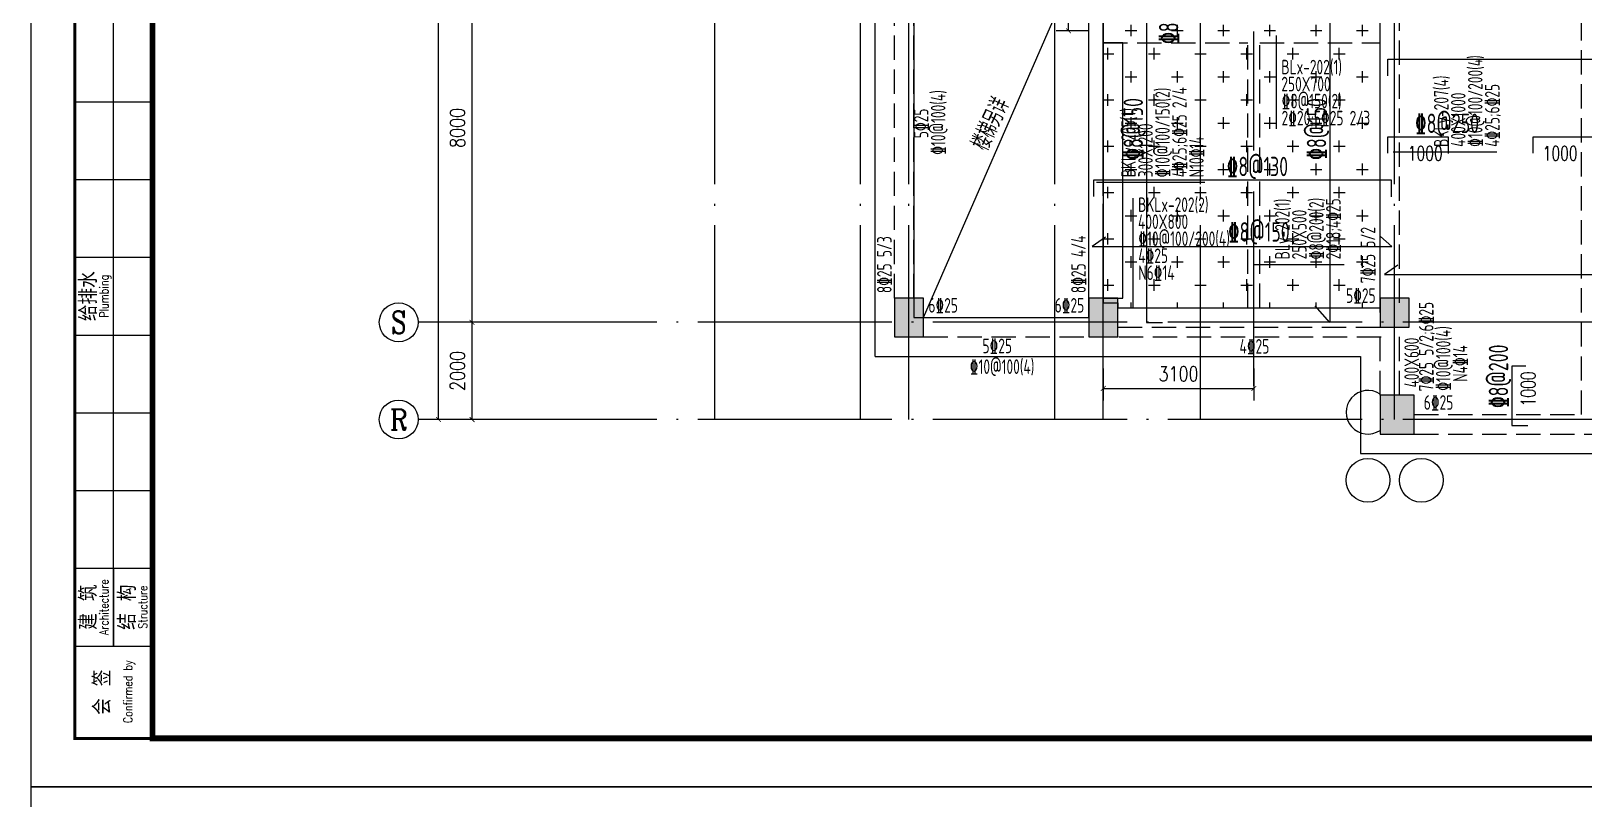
# Model space of a CAD drawing. Header units: millimetres. Extents: x 2998490 to 15040601, y 444546 to 7822218.
# Drawn here: x 14361529 to 14393503, y 7653718 to 7669519 of the extents above; entities that cross this region are included whole.
import ezdxf
from ezdxf.enums import TextEntityAlignment as Align

# ---------------------------------------------------------------- set-up
doc = ezdxf.new("R2010")
doc.units = ezdxf.units.MM
doc.header["$LTSCALE"] = 2000
doc.linetypes.add('DASH', pattern=[0.35, 0.25, -0.1])
doc.linetypes.add('DOTE', pattern=[2.42, 2, -0.2, 0.02, -0.2])
for name, color, linetype in [('3-AXIS', 3, 'Continuous'), ('3-AXIS_TEXT', 7, 'Continuous'), ('3-ban', 84, 'Continuous'), ('3-ban-hatch', 9, 'Continuous'), ('3-ban-rein', 1, 'Continuous'), ('3-ban-TEXT', 7, 'Continuous'), ('3-column-DOWN', 232, 'Continuous'), ('3-COLUMN-UP', 2, 'Continuous'), ('3-dote', 43, 'DOTE'), ('3-HATCH', 8, 'Continuous'), ('3-liang-rein-X', 54, 'Continuous'), ('3-liang-rein-Y', 130, 'Continuous'), ('3-liang-R截面-X', 50, 'Continuous'), ('3-liang-R截面-Y', 70, 'Continuous'), ('3-liang-s-1', 44, 'Continuous'), ('3-liang-xu', 120, 'DASH'), ('3-装饰线脚', 7, 'Continuous'), ('AXIS', 3, 'Continuous'), ('AXIS_TEXT', 7, 'Continuous'), ('图框', 7, 'Continuous')]:
    doc.layers.add(name, color=color, linetype=linetype)
doc.styles.add('_TCH_AXIS', font='COMPLEX', dxfattribs={"bigfont": 'GBCBIG'})
doc.styles.add('COMPLEX', font='COMPLEX')
doc.styles.add('DIM_FONT', font='SIMPLEX', dxfattribs={"width": 0.8, "bigfont": 'HZTXT'})
doc.styles.add('TJ1', font='tj-romans1.shx', dxfattribs={"width": 0.8, "bigfont": 'tj-hztxt1.shx'})
doc.styles.add('TKZ2_tjkts.shx', font='tjromant.shx', dxfattribs={"bigfont": 'tjkts.shx'})
doc.styles.add('TSSD_Rein', font='Tssdeng.shx', dxfattribs={"width": 0.7, "bigfont": 'hztxt.shx'})
doc.dimstyles.new('DIMN100', dxfattribs={"dimtxt": 300, "dimasz": 100, "dimexe": 250, "dimexo": 300, "dimgap": 150, "dimtad": 1, "dimdec": 0, "dimzin": 0, "dimdsep": 46, "dimtxsty": 'DIM_FONT', "dimblk": 'ARCHTICK', "dimcen": 0.09, "dimclrt": 7, "dimazin": 2, "dimtfac": 1, "dimtdec": 0, "dimtix": 1, "dimtmove": 2, "dimatfit": 3, "dimldrblk": 'ARCHTICK', "dimfxl": 0, "dimtolj": 1, "dimtzin": 0, "dimarcsym": 0})

# ---------------------------------------------------------------- blocks, each defined once
blk = doc.blocks.new('TJAD_TK_A0')
at = {"layer": '图框'}
for p, q in [((2162, 399.3), (973, 399.3)), ((973, -441.7), (973, 399.3)), ((990, -412.7), (990, -156.7)), ((982, -300.7), (998, -300.7)), ((982, -316.7), (998, -316.7)), ((982, -332.7), (998, -332.7)), ((982, -348.7), (998, -348.7)), ((982, -364.7), (998, -364.7)), ((982, -380.7), (998, -380.7)), ((982, -396.7), (998, -396.7)), ((990, -396.7), (990, -412.7)), ((982, -412.7), (998, -412.7)), ((973, -441.7), (2162, -441.7))]:
    blk.add_line(p, q, dxfattribs=at)
at = {"layer": '图框', "const_width": 1.2}
blk.add_lwpolyline([(2152, -431.7), (2152, 389.3), (998, 389.3), (998, -431.7)], close=True, dxfattribs=at)
at = {"layer": '图框', "const_width": 0.6}
blk.add_lwpolyline([(998, -431.7), (982, -431.7), (982, -156.7), (998, -156.7)], dxfattribs=at)
at = {"layer": '图框', "style": 'TKZ2_tjkts.shx'}
for s, p in [('给排水', (984.79, -340.7)), ('建 筑', (984.79, -404.7)), ('结 构', (992.79, -404.7)), ('会 签', (987.62, -422.2))]:
    blk.add_text(s, height=3.6, rotation=90, dxfattribs=at).set_placement(p, align=Align.MIDDLE_CENTER)
at = {"layer": '图框', "style": 'TKZ2_tjkts.shx', "width": 0.8}
for s, p in [('Plumbing', (988.02, -340.7)), ('Architecture', (988.02, -404.7)), ('Structure', (996.02, -404.7)), ('Confirmed by', (992.95, -422.09))]:
    blk.add_text(s, height=1.8, rotation=90, dxfattribs=at).set_placement(p, align=Align.MIDDLE_CENTER)
blk = doc.blocks.new('_ArchTick')
at = {"color": 0, "linetype": 'ByBlock', "const_width": 0.15}
blk.add_lwpolyline([(-0.5, -0.5), (0.5, 0.5)], dxfattribs=at)
blk = doc.blocks.new('*D38')
at = {"layer": 'AXIS', "color": 0, "lineweight": -2}
for p, q in [((14372016, 7663526), (14370358, 7663526)), ((14370608, 7661526), (14370608, 7663526)), ((14372016, 7661526), (14370358, 7661526))]:
    blk.add_line(p, q, dxfattribs=at)
at = {"layer": 'Defpoints', "color": 0}
for p in [(14370608, 7663526), (14372316, 7663526), (14372316, 7661526)]:
    blk.add_point(p, dxfattribs=at)
at = {"layer": 'AXIS', "color": 0, "lineweight": -2, "xscale": 100, "yscale": 100, "zscale": 100}
for p, rotation in [((14370608, 7663526), 90), ((14370608, 7661526), 270)]:
    blk.add_blockref('_ArchTick', p, dxfattribs=dict(at, rotation=rotation))
at = {"layer": 'AXIS', "color": 7, "insert": (14370308, 7662526), "char_height": 300, "attachment_point": 5, "rotation": 90, "style": 'DIM_FONT'}
blk.add_mtext('\\A1;2000', dxfattribs=at)
blk = doc.blocks.new('*D39')
at = {"layer": 'AXIS', "color": 0, "lineweight": -2}
for p, q in [((14372016, 7671526), (14370358, 7671526)), ((14370608, 7663526), (14370608, 7671526)), ((14372016, 7663526), (14370358, 7663526))]:
    blk.add_line(p, q, dxfattribs=at)
at = {"layer": 'Defpoints', "color": 0}
for p in [(14370608, 7671526), (14372316, 7671526), (14372316, 7663526)]:
    blk.add_point(p, dxfattribs=at)
at = {"layer": 'AXIS', "color": 0, "lineweight": -2, "xscale": 100, "yscale": 100, "zscale": 100}
for p, rotation in [((14370608, 7671526), 90), ((14370608, 7663526), 270)]:
    blk.add_blockref('_ArchTick', p, dxfattribs=dict(at, rotation=rotation))
at = {"layer": 'AXIS', "color": 7, "insert": (14370308, 7667526), "char_height": 300, "attachment_point": 5, "rotation": 90, "style": 'DIM_FONT'}
blk.add_mtext('\\A1;8000', dxfattribs=at)
blk = doc.blocks.new('*D48')
at = {"layer": 'AXIS', "color": 0, "lineweight": -2}
for p, q in [((14372928, 7689526), (14369670, 7689526)), ((14369920, 7661526), (14369920, 7689526)), ((14372928, 7661526), (14369670, 7661526))]:
    blk.add_line(p, q, dxfattribs=at)
at = {"layer": 'Defpoints', "color": 0}
for p in [(14369920, 7689526), (14373228, 7689526), (14373228, 7661526)]:
    blk.add_point(p, dxfattribs=at)
at = {"layer": 'AXIS', "color": 0, "lineweight": -2, "xscale": 100, "yscale": 100, "zscale": 100}
for p, rotation in [((14369920, 7689526), 90), ((14369920, 7661526), 270)]:
    blk.add_blockref('_ArchTick', p, dxfattribs=dict(at, rotation=rotation))
at = {"layer": 'AXIS', "color": 7, "insert": (14369620, 7676927), "char_height": 300, "attachment_point": 5, "rotation": 90, "style": 'DIM_FONT'}
blk.add_mtext('\\A1;28000', dxfattribs=at)
blk = doc.blocks.new('_AXISO')
blk.add_circle((0, 0), 0.5)
at = {"layer": '3-AXIS_TEXT', "style": 'COMPLEX', "width": 1.041667}
blk.add_attdef('A', text='', height=0.56, dxfattribs=at).set_placement((-0.25, -0.28), (0.25, -0.28), align=Align.FIT)
blk = doc.blocks.new('*D1716')
at = {"layer": '3-ban', "color": 0, "lineweight": -2}
for p, q in [((14382846, 7671526), (14382639, 7671526)), ((14382889, 7669526), (14382889, 7671526)), ((14383305, 7669526), (14382639, 7669526))]:
    blk.add_line(p, q, dxfattribs=at)
at = {"layer": 'Defpoints', "color": 0}
for p in [(14382889, 7671526), (14383146, 7671526), (14383605, 7669526)]:
    blk.add_point(p, dxfattribs=at)
at = {"layer": '3-ban', "color": 0, "lineweight": -2, "xscale": 100, "yscale": 100, "zscale": 100}
for p, rotation in [((14382889, 7671526), 90), ((14382889, 7669526), 270)]:
    blk.add_blockref('_ArchTick', p, dxfattribs=dict(at, rotation=rotation))
at = {"layer": '3-ban', "color": 7, "insert": (14382589, 7670526), "char_height": 300, "attachment_point": 5, "rotation": 90, "style": 'DIM_FONT'}
blk.add_mtext('\\A1;2000', dxfattribs=at)
blk = doc.blocks.new('*D1720')
at = {"layer": '3-ban', "color": 0, "lineweight": -2}
for p, q in [((14383605, 7662576), (14383605, 7661916)), ((14386705, 7662576), (14386705, 7661916)), ((14383605, 7662166), (14386705, 7662166))]:
    blk.add_line(p, q, dxfattribs=at)
at = {"layer": 'Defpoints', "color": 0}
for p in [(14383605, 7662876), (14386705, 7662876), (14386705, 7662166)]:
    blk.add_point(p, dxfattribs=at)
at = {"layer": '3-ban', "color": 0, "lineweight": -2, "xscale": 100, "yscale": 100, "zscale": 100, "rotation": 180}
blk.add_blockref('_ArchTick', (14383605, 7662166), dxfattribs=at)
at = {"layer": '3-ban', "color": 0, "lineweight": -2, "xscale": 100, "yscale": 100, "zscale": 100}
blk.add_blockref('_ArchTick', (14386705, 7662166), dxfattribs=at)
at = {"layer": '3-ban', "color": 7, "insert": (14385155, 7662466), "char_height": 300, "attachment_point": 5, "style": 'DIM_FONT'}
blk.add_mtext('\\A1;3100', dxfattribs=at)

msp = doc.modelspace()

# ---------------------------------------------------------------- hatches: boundary and pattern name
at = {"layer": '3-ban-hatch'}
h = msp.add_hatch(dxfattribs=at)
h.set_pattern_fill('CROSS', color=8, scale=75, style=0)
h.set_pattern_definition([(0, (-3453.43, 0), (476.25, 476.25), [238.125, -714.375]), (90, (-3334.37, -119.06), (-476.25, 476.25), [238.125, -714.375])])
h.paths.add_polyline_path([(14383905.5, 7671426), (14383905.5, 7671126), (14383605.5, 7671126), (14383605.5, 7663926), (14383905.5, 7663926), (14383905.5, 7663826), (14389305.6, 7663826), (14389305.5, 7671426)])
at = {"layer": '3-HATCH'}
for points in [[(14379305.5, 7663226), (14379905.5, 7663226), (14379905.5, 7664026), (14379305.5, 7664026)], [(14383305.5, 7663226), (14383905.5, 7663226), (14383905.5, 7664026), (14383305.5, 7664026)], [(14389305.6, 7663426), (14389905.6, 7663426), (14389905.6, 7664026), (14389305.6, 7664026)], [(14389305.5, 7661226), (14390005.5, 7661226), (14390005.5, 7662026), (14389305.5, 7662026)]]:
    msp.add_hatch(color=256, dxfattribs=at).paths.add_polyline_path(points)

# ---------------------------------------------------------------- linework, layer by layer
at = {"layer": '3-AXIS', "color": 15, "linetype": 'DOTE'}
for p, q in [((14375605.6, 7661526), (14375605.6, 7690806.1)), ((14378605.1, 7661526), (14378605.1, 7690806.2)), ((14379605.6, 7661526), (14379605.6, 7690806.1)), ((14382606, 7661526), (14382606, 7690806.2)), ((14383605.6, 7661526), (14383605.6, 7690806.1)), ((14385605.6, 7661526), (14385605.6, 7690806.1)), ((14389605.6, 7661526), (14389605.6, 7690806.1)), ((14451855.6, 7663526), (14370566.4, 7663526)), ((14451855.6, 7661526), (14370566.4, 7661526))]:
    msp.add_line(p, q, dxfattribs=at)
at = {"layer": '3-ban'}
msp.add_lwpolyline([(14383605.5, 7664026), (14384005.5, 7664026), (14384005.5, 7669276), (14383605.5, 7669276)], close=True, dxfattribs=at)
at = {"layer": '3-ban-rein'}
for points in [[(14384787.8, 7671680.9), (14384495.7, 7671680.9), (14384495.7, 7663522.5), (14384825, 7663522.5)], [(14388051.3, 7671346.9), (14388269.3, 7671672.5), (14388269.3, 7663522.5), (14387971.8, 7663864.6)], [(14389461.7, 7668601.5), (14389461.7, 7668939.4), (14452052.8, 7668939.4), (14452052.8, 7668593.4)], [(14389461.7, 7667005.4), (14389461.7, 7667343.3), (14390705.5, 7667343.3), (14390705.5, 7666997.3)], [(14392455.5, 7667005.4), (14392455.5, 7667343.3), (14394755.5, 7667343.3), (14394755.5, 7666997.3)], [(14383409.4, 7666117.6), (14383409.4, 7666455.5), (14389535.7, 7666455.5), (14389535.7, 7666109.5)], [(14383648.6, 7665279.9), (14383374.9, 7665086.5), (14389544.9, 7665086.5), (14389315.5, 7665289.6)], [(14389667.5, 7664704.8), (14389393.8, 7664511.4), (14452054.9, 7664511.4), (14451825.6, 7664714.5)], [(14392307.1, 7662626), (14392015, 7662626), (14392015, 7661400), (14392344.3, 7661400)]]:
    msp.add_lwpolyline(points, dxfattribs=at)
at = {"layer": '3-column-DOWN'}
for points in [[(14379305.5, 7663226), (14379905.5, 7663226), (14379905.5, 7664026), (14379305.5, 7664026)], [(14383305.5, 7663226), (14383905.5, 7663226), (14383905.5, 7664026), (14383305.5, 7664026)]]:
    msp.add_lwpolyline(points, close=True, dxfattribs=at)
at = {"layer": '3-COLUMN-UP'}
for points in [[(14379305.5, 7663226), (14379905.5, 7663226), (14379905.5, 7664026), (14379305.5, 7664026)], [(14383305.5, 7663226), (14383905.5, 7663226), (14383905.5, 7664026), (14383305.5, 7664026)], [(14389305.6, 7663426), (14389905.6, 7663426), (14389905.6, 7664026), (14389305.6, 7664026)], [(14389305.5, 7661226), (14390005.5, 7661226), (14390005.5, 7662026), (14389305.5, 7662026)]]:
    msp.add_lwpolyline(points, close=True, dxfattribs=at)
at = {"layer": '3-dote'}
msp.add_line((14386705.6, 7662220.1), (14386705.6, 7669512.6), dxfattribs=at)
at = {"layer": '3-liang-R截面-X'}
for p, q in [((14387164.4, 7669431.2), (14387164.4, 7667508.2)), ((14384213.9, 7666082.6), (14384213.9, 7663826))]:
    msp.add_line(p, q, dxfattribs=at)
at = {"layer": '3-liang-R截面-Y'}
for p, q in [((14389577.1, 7667032.1), (14391709.4, 7667032.1)), ((14383465.2, 7666406.7), (14385695.2, 7666406.7)), ((14386718, 7664717.7), (14388565.4, 7664717.7))]:
    msp.add_line(p, q, dxfattribs=at)
at = {"layer": '3-liang-s-1'}
msp.add_line((14379905.5, 7663626), (14383305.5, 7671426), dxfattribs=at)
at = {"layer": '3-liang-s-1', "linetype": 'DASH'}
msp.add_line((14383926.8, 7663226), (14389326.8, 7663226), dxfattribs=at)
at = {"layer": '3-liang-s-1'}
for points in [[(14378905.6, 7662826), (14378905.6, 7671226), (14377705.6, 7671226), (14377705.6, 7677799.5), (14374505.8, 7680999.3), (14374505.8, 7686052.7), (14378079.1, 7689626), (14383132.5, 7689626), (14386705.8, 7686052.7), (14386706.8, 7684226), (14388905.6, 7684226), (14388905.6, 7686226), (14452555.6, 7686226), (14452555.6, 7684376), (14452155.6, 7684376)], [(14383905.5, 7671426), (14383905.5, 7671126), (14383605.5, 7671126), (14383605.5, 7663926), (14383905.5, 7663926), (14383905.5, 7663826), (14389305.6, 7663826), (14389305.5, 7671426), (14383905.5, 7671426)], [(14378905.6, 7662826), (14388905.6, 7662826), (14388905.6, 7660826), (14452155.6, 7660826), (14452155.6, 7661226)]]:
    msp.add_lwpolyline(points, dxfattribs=at)
msp.add_lwpolyline([(14379705.6, 7663626), (14383305.6, 7663626), (14383305.6, 7671426), (14379705.6, 7671426)], close=True, dxfattribs=at)
at = {"layer": '3-liang-xu'}
for p, q in [((14393455.5, 7661626), (14393455.5, 7671426)), ((14379305.5, 7664026), (14379305.5, 7671026)), ((14379705.5, 7664026), (14379705.5, 7671026)), ((14383305.5, 7664026), (14383305.5, 7671026)), ((14389705.5, 7663926), (14389705.5, 7671026)), ((14383605.5, 7664026), (14383605.5, 7669276)), ((14383605.5, 7669276), (14386580.5, 7669276)), ((14386580.5, 7663826), (14386580.5, 7669276)), ((14386830.5, 7663826), (14386830.5, 7669276)), ((14386830.5, 7669276), (14389305.5, 7669276)), ((14389305.5, 7663726), (14389305.5, 7669276)), ((14379905.5, 7663626), (14383305.5, 7663626)), ((14383905.5, 7663826), (14386580.5, 7663826)), ((14386830.5, 7663826), (14389305.5, 7663826)), ((14383905.5, 7663426), (14389305.5, 7663426)), ((14389305.5, 7662026), (14389305.5, 7663426)), ((14389705.5, 7662026), (14389705.5, 7663426)), ((14379905.5, 7663226), (14383305.5, 7663226)), ((14390005.5, 7661626), (14393455.5, 7661626)), ((14390005.5, 7661226), (14397255.5, 7661226))]:
    msp.add_line(p, q, dxfattribs=at)
at = {"layer": '3-装饰线脚'}
for centre in [(14389055.6, 7660276), (14390155.6, 7660276)]:
    msp.add_circle(centre, 450, dxfattribs=at)
msp.add_arc((14389055.6, 7661676), 450, 56.25101, 303.74899, dxfattribs=at)
at = {"layer": 'AXIS'}
for p, q in [((14372383.2, 7663526), (14369498.6, 7663526)), ((14372383.2, 7661526), (14369498.6, 7661526))]:
    msp.add_line(p, q, dxfattribs=at)

# ---------------------------------------------------------------- block references
ref = msp.add_blockref('_AXISO', (14369098.6, 7663526), dxfattribs=dict(at, xscale=800, yscale=800, zscale=800))
ref.add_attrib('A', 'S', dxfattribs={"layer": 'AXIS_TEXT', "height": 465.9, "style": '_TCH_AXIS'}).set_placement((14368943.3, 7663293), (14369253.9, 7663293), align=Align.FIT)
ref = msp.add_blockref('_AXISO', (14369098.6, 7661526), dxfattribs=dict(at, xscale=800, yscale=800, zscale=800))
ref.add_attrib('A', 'R', dxfattribs={"layer": 'AXIS_TEXT', "height": 425.2, "style": '_TCH_AXIS'}).set_placement((14368916.4, 7661313.4), (14369280.8, 7661313.4), align=Align.FIT)
at = {"layer": '图框', "xscale": 100, "yscale": 100, "zscale": 100}
for p in [(14264228.6, 7698133.9), (14264228.6, 7614033.9)]:
    msp.add_blockref('TJAD_TK_A0', p, dxfattribs=at)

# ---------------------------------------------------------------- texts
at = {"layer": '3-ban', "style": 'TSSD_Rein', "width": 0.7}
for s, rotation, p in [('%%1328@300(另加)', 90.00581, (14385152.2, 7669256.1, -5065)), ('%%1328@150', 90.00581, (14384423.5, 7666871.7, -5065)), ('%%1328@150', 90.00581, (14388197.1, 7666871.7, -5065)), ('%%1328@250', 359.99419, (14390023.7, 7667420.4, -5065)), ('%%1328@130', 359.99419, (14386147.8, 7666532.6, -5065)), ('%%1328@150', 359.99419, (14386173.5, 7665186.4, -5065)), ('%%1328@200', 90.00581, (14391942.8, 7661762, -5065))]:
    msp.add_text(s, height=400, rotation=rotation, dxfattribs=at).set_placement(p)
at = {"layer": '3-ban-TEXT', "style": 'TJ1', "width": 0.7}
for p in [(14389875.4, 7666853.4), (14392652.4, 7666853.4)]:
    msp.add_text('1000', height=300, dxfattribs=at).set_placement(p)
msp.add_text('1000', height=300, rotation=90, dxfattribs=at).set_placement((14392504.9, 7661795.9))
at = {"layer": '3-liang-rein-X', "style": 'TSSD_Rein', "width": 0.7}
for s, p in [('%%1328@150(2)', (14387277.3, 7667928.9)), ('2%%13220;5%%13225 2/3', (14387277.3, 7667578.9)), ('%%13210@100/200(4)', (14384326.8, 7665096.8)), ('4%%13225', (14384326.8, 7664746.8)), ('N6%%13214', (14384326.8, 7664396.8)), ('6%%13225', (14380005.5, 7663726)), ('6%%13225', (14382605.5, 7663726)), ('5%%13225', (14388605.5, 7663926)), ('5%%13225', (14381118.6, 7662890.2)), ('4%%13225', (14386411.1, 7662881.5)), ('%%13210@100(4)', (14380857.3, 7662463.6)), ('6%%13225', (14390205.6, 7661726))]:
    msp.add_text(s, height=300, dxfattribs=at).set_placement(p)
at = {"layer": '3-liang-rein-Y', "style": 'TSSD_Rein', "width": 0.7}
for s, p in [('%%13210@100/200(4)', (14391415.2, 7667136.3)), ('4%%13225;6%%13225', (14391765.2, 7667136.3)), ('%%13210@100(4)', (14380355.6, 7666973.7)), ('%%13210@100/150(2)', (14384974.9, 7666510.9)), ('4%%13225;6%%13225 2/4', (14385324.9, 7666510.9)), ('5%%13225', (14380005.6, 7667316.2)), ('N10%%13214', (14385674.9, 7666510.9)), ('%%1328@200(2)', (14388142.6, 7664821.9)), ('2%%13218;4%%13225', (14388492.6, 7664821.9)), ('8%%13225 5/3', (14379248.3, 7664126)), ('8%%13225 4/4', (14383244.9, 7664126)), ('7%%13225 5/2', (14389205.6, 7664330.8)), ('7%%13225 5/2;6%%13225', (14390405.6, 7662106.6)), ('%%13210@100(4)', (14390755.6, 7662117.6)), ('N4%%13214', (14391105.6, 7662301.3))]:
    msp.add_text(s, height=300, rotation=90, dxfattribs=at).set_placement(p)
at = {"layer": '3-liang-R截面-X', "style": 'TSSD_Rein', "width": 0.7}
for s, p in [('BLx-202(1)', (14387272.4, 7668628.9)), ('250X700', (14387272.4, 7668278.9)), ('BKLx-202(2)', (14384321.9, 7665796.8)), ('400X800', (14384321.9, 7665446.8))]:
    msp.add_text(s, height=300, dxfattribs=at).set_placement(p)
at = {"layer": '3-liang-R截面-Y', "style": 'TSSD_Rein', "width": 0.7}
for s, p in [('BKLy-207(4)', (14390715.2, 7667136.3)), ('400X1000', (14391065.2, 7667136.3)), ('BKLy-205(1)', (14384274.9, 7666510.9)), ('300X1200', (14384624.9, 7666510.9)), ('BLy-202(1)', (14387442.6, 7664821.9)), ('250X500', (14387792.6, 7664821.9)), ('400X600', (14390105.6, 7662185.2))]:
    msp.add_text(s, height=300, rotation=90, dxfattribs=at).set_placement(p)
at = {"layer": '3-liang-s-1', "style": 'TSSD_Rein', "width": 0.7}
msp.add_text('楼梯另详', height=400, rotation=65, dxfattribs=at).set_placement((14381226.2, 7667020.5))

# ---------------------------------------------------------------- dimensions: what is measured, and where the dimension line sits
at = {"layer": '3-ban'}
dim = msp.add_linear_dim(base=(14382889.1, 7671526), p1=(14383605.5, 7669526), p2=(14383146.2, 7671526), angle=90, dimstyle='DIMN100', dxfattribs=at)
dim.commit()
dim.dimension.update_dxf_attribs({"geometry": '*D1716', "text_midpoint": (14382589.1, 7670526)})
dim = msp.add_linear_dim(base=(14386705.5, 7662166.5), p1=(14383605.5, 7662876), p2=(14386705.5, 7662876), dimstyle='DIMN100', dxfattribs=at)
dim.commit()
dim.dimension.update_dxf_attribs({"geometry": '*D1720', "text_midpoint": (14385155.5, 7662466.5)})
at = {"layer": 'AXIS'}
dim = msp.add_linear_dim(base=(14369920.3, 7689526), p1=(14373227.5, 7661526), p2=(14373227.5, 7689526), angle=90, dimstyle='DIMN100', dxfattribs=at)
dim.commit()
dim.dimension.update_dxf_attribs({"geometry": '*D48', "text_midpoint": (14369620.3, 7676927), "dimtype": 161})
for p1, p2, picture, middle in [((14372315.6, 7663526), (14372315.6, 7671526), '*D39', (14370308.4, 7667526)), ((14372315.6, 7661526), (14372315.6, 7663526), '*D38', (14370308.4, 7662526))]:
    dim = msp.add_aligned_dim(p1=p1, p2=p2, distance=1707.2, dimstyle='DIMN100', dxfattribs=at)
    dim.commit()
    dim.dimension.update_dxf_attribs({"geometry": picture, "text_midpoint": middle})

doc.saveas('drawing.dxf')
